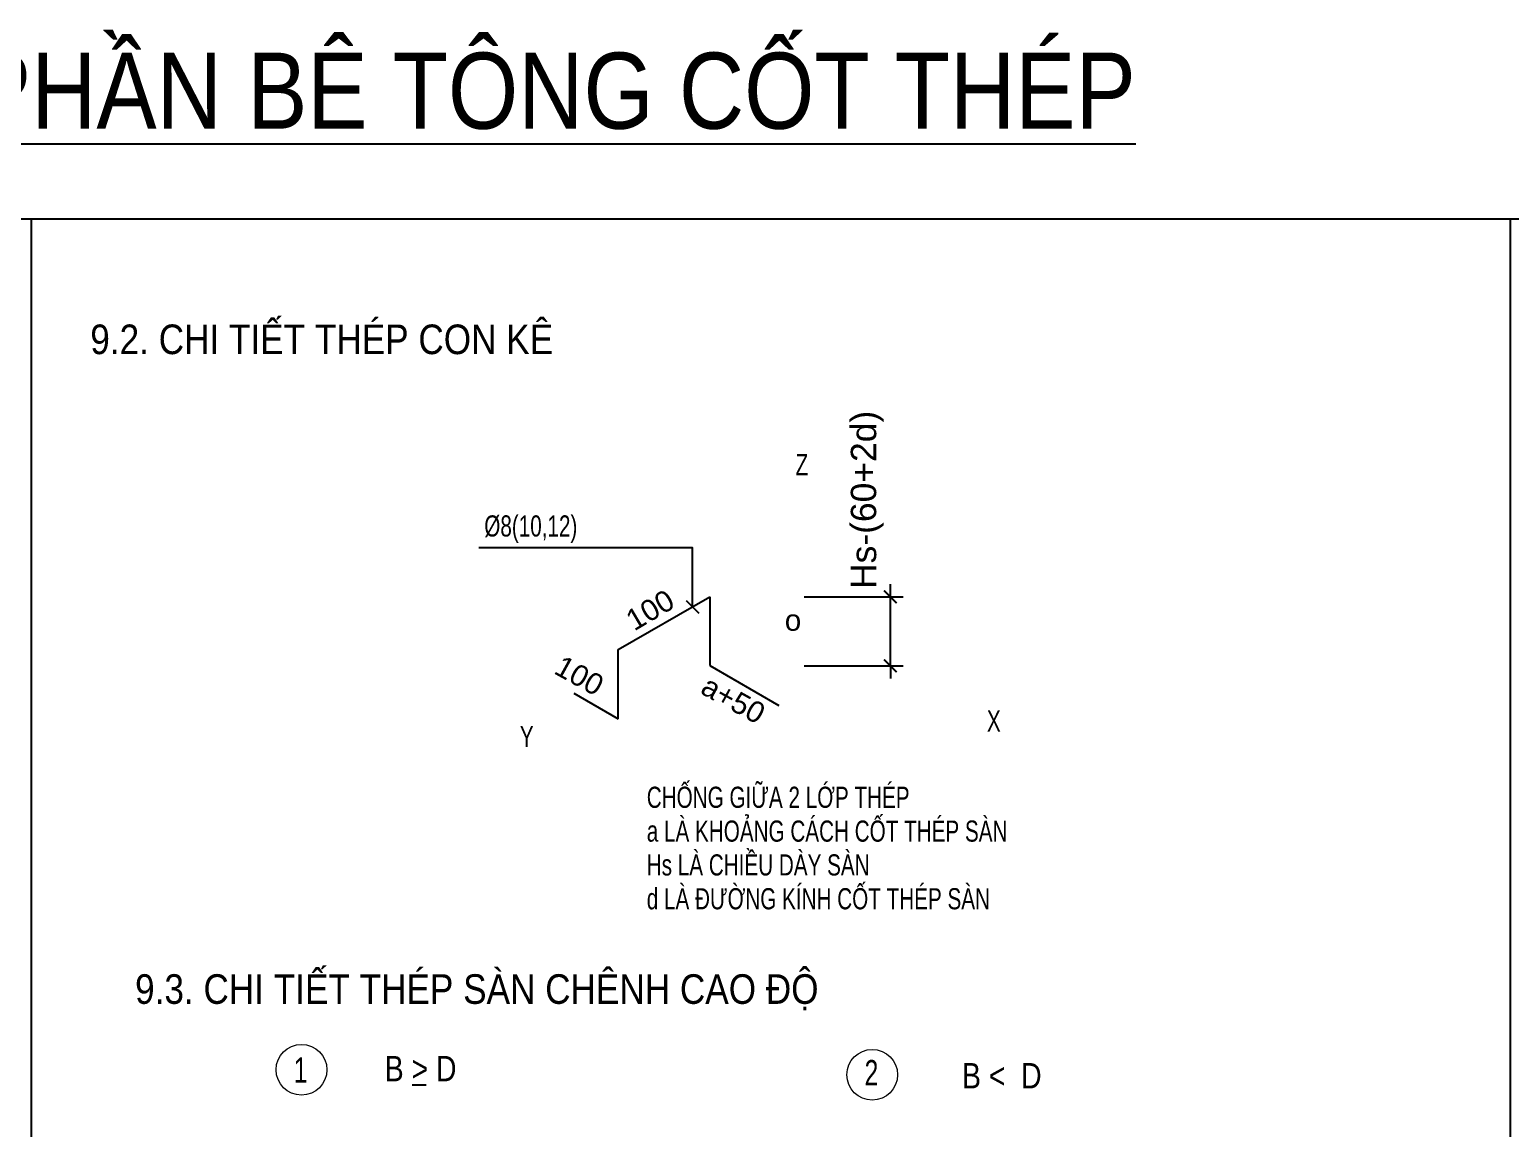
# Model space of a CAD drawing. Header units: millimetres. Extents: x -241424 to 696054, y -125618 to 93710.
# Drawn here: x 143374 to 160883, y 44364 to 57358 of the extents above; entities that cross this region are included whole.
import ezdxf
from ezdxf.enums import TextEntityAlignment as Align

# ---------------------------------------------------------------- set-up
doc = ezdxf.new("R2010")
doc.units = ezdxf.units.MM
doc.header["$LTSCALE"] = 7
doc.header["$PDMODE"] = 3
doc.layers.get('0').update_dxf_attribs({"linetype": 'CONTINUOUS'})
doc.layers.get('Defpoints').update_dxf_attribs({"color": 6, "linetype": 'CONTINUOUS'})
for name, color, linetype in [('CDC.06.TEXT', 2, 'CONTINUOUS'), ('CDC_02_DIM', 1, 'CONTINUOUS'), ('CDC_03_BORDER', 3, 'CONTINUOUS'), ('CDC_05_STEEL', 4, 'CONTINUOUS'), ('CDC_06_TEXT', 2, 'CONTINUOUS'), ('CDC_11_NOTE', 8, 'CONTINUOUS')]:
    doc.layers.add(name, color=color, linetype=linetype)
doc.layers.add('TEXT', color=7, linetype='CONTINUOUS', lineweight=13)
doc.styles.add('ARIAL', font='arial.ttf')
doc.dimstyles.new('DIM1-25', dxfattribs={"dimscale": 1.2, "dimtxt": 250, "dimasz": 125, "dimexe": 125, "dimexo": 0.06, "dimgap": 100, "dimtad": 1, "dimdec": 0, "dimzin": 0, "dimdsep": 46, "dimtxsty": 'ARIAL', "dimblk": 'ARCHTICK', "dimcen": 100, "dimdle": 125, "dimclrd": 256, "dimclre": 1, "dimclrt": 2, "dimadec": 0, "dimazin": 0, "dimtfac": 1, "dimtdec": 0, "dimtix": 1, "dimtmove": 2, "dimatfit": 0, "dimfxl": 1, "dimtolj": 1, "dimtzin": 0, "dimarcsym": 0})

# ---------------------------------------------------------------- blocks, each defined once
blk = doc.blocks.new('_ArchTick')
at = {"color": 0, "linetype": 'ByBlock', "const_width": 0.15}
blk.add_lwpolyline([(-0.5, -0.5), (0.5, 0.5)], dxfattribs=at)
blk = doc.blocks.new('*D124')
at = {"layer": 'CDC_02_DIM', "lineweight": -2, "transparency": 16777216}
for p, q in [((153552, 50650), (153552, 50800)), ((153552, 49835), (153552, 50650)), ((153552, 49835), (153552, 49685))]:
    blk.add_line(p, q, dxfattribs=at)
at = {"layer": 'CDC_02_DIM', "color": 1, "lineweight": -2, "transparency": 16777216}
for p, q in [((152531, 50650), (153702, 50650)), ((152531, 49835), (153702, 49835))]:
    blk.add_line(p, q, dxfattribs=at)
at = {"layer": 'Defpoints', "color": 0, "transparency": 16777216}
for p in [(152531, 50650), (153552, 50650), (152531, 49835)]:
    blk.add_point(p, dxfattribs=at)
at = {"layer": 'CDC_02_DIM', "lineweight": -2, "transparency": 16777216, "xscale": 150, "yscale": 150, "zscale": 150}
for p, rotation in [((153552, 50650), 270), ((153552, 49835), 90)]:
    blk.add_blockref('_ArchTick', p, dxfattribs=dict(at, rotation=rotation))
at = {"layer": 'CDC_02_DIM', "color": 2, "transparency": 16777216, "insert": (153279, 51797), "char_height": 300, "attachment_point": 5, "rotation": 90, "style": 'ARIAL'}
blk.add_mtext('\\A1;H{\\f.VnArial|b0|i0|c0|p34;s}-(60+2d)', dxfattribs=at)
blk = doc.blocks.new('_OBLIQUE')
at = {"color": 0, "linetype": 'ByBlock'}
blk.add_line((-0.5, -0.5), (0.5, 0.5), dxfattribs=at)

msp = doc.modelspace()

# ---------------------------------------------------------------- linework, layer by layer
at = {"layer": 'CDC.06.TEXT', "const_width": 24}
msp.add_lwpolyline([(147896.4, 44877.2), (148063.2, 44877.2)], dxfattribs=at)
at = {"layer": 'CDC_03_BORDER'}
for p, q in [((179814, 55115.3), (108426, 55115.3)), ((143397.3, 1362.7), (143397.3, 55115.3)), ((160883, 1362.7), (160883, 55115.3))]:
    msp.add_line(p, q, dxfattribs=at)
at = {"layer": 'CDC_05_STEEL'}
for p, q in [((150334.2, 50026.1), (151418.2, 50650.2)), ((151418.2, 50650.2), (151418.2, 49837.2)), ((150334.2, 49206.9), (150334.2, 50026.1)), ((151418.2, 49837.2), (152231.2, 49366.5)), ((149809.7, 49510.6), (150334.2, 49206.9))]:
    msp.add_line(p, q, dxfattribs=at)
at = {"layer": 'CDC_11_NOTE'}
for points in [[(152150.9, 52519, 0, 150, 0), (152150.9, 52171.4, 0, 0, 0), (152150.9, 50255.8, 0, 0, 0)], [(149180.4, 48540.8, 0, 150, 0), (149511.5, 48732, 0, 0, 0), (152150.9, 50255.8, 0, 0, 0)], [(155121.5, 48540.8, 0, 150, 0), (154887.6, 48675.8, 0, 0, 0), (152150.9, 50255.8, 0, 0, 0)]]:
    msp.add_lwpolyline(points, format="xyseb", dxfattribs=at)
msp.add_lwpolyline([(151210.8, 50530.8), (151210.8, 51231.1), (148686, 51231.1)], dxfattribs=at)
at = {"layer": 'TEXT', "color": 3}
for centre in [(146588.6, 45057.2), (153337, 44998.4)]:
    msp.add_circle(centre, 300, dxfattribs=at)

# ---------------------------------------------------------------- block references
at = {"layer": 'CDC_11_NOTE', "xscale": 150, "yscale": 150, "zscale": 150, "rotation": 270}
msp.add_blockref('_OBLIQUE', (151210.8, 50530.8), dxfattribs=at)

# ---------------------------------------------------------------- texts
at = {"layer": 'CDC.06.TEXT', "style": 'ARIAL'}
for s, width, p in [('1', 0.7, (146496.7, 44904.8)), ('B > D', 0.8, (147573.4, 44921)), ('2', 0.7, (153246.2, 44872.7)), ('B <  D', 0.8, (154399.3, 44837.3))]:
    msp.add_text(s, height=300, dxfattribs=dict(at, width=width)).set_placement(p)
at = {"layer": 'CDC_06_TEXT', "style": 'ARIAL'}
for s, height, width, p in [('%%UCẤU TẠO CHUNG PHẦN BÊ TÔNG CỐT THÉP', 900, 0.85, (144935.9, 56186.3)), ('Z', 250, 0.7, (152506, 52088.7)), ('X', 250, 0.7, (154774.9, 49056.8)), ('Y', 250, 0.7, (149251.8, 48872.6))]:
    msp.add_text(s, height=height, dxfattribs=dict(at, width=width)).set_placement(p, align=Align.CENTER)
at = {"layer": 'CDC_06_TEXT', "color": 4, "style": 'ARIAL', "width": 0.85}
for s, p in [('9.2. CHI TIẾT THÉP CON KÊ', (144091.5, 53695.6)), ('9.3. CHI TIẾT THÉP SÀN CHÊNH CAO ĐỘ', (144620.9, 46011.9))]:
    msp.add_text(s, height=350, dxfattribs=at).set_placement(p, align=Align.MIDDLE_LEFT)
at = {"layer": 'CDC_06_TEXT', "style": 'ARIAL', "width": 0.7}
for s, p in [('%%C8(10,12)', (148749.7, 51363.5)), ('CHỐNG GIỮA 2 LỚP THÉP', (150671.2, 48154.9)), ('a LÀ KHOẢNG CÁCH CỐT THÉP SÀN', (150671.2, 47754.9)), ('Hs LÀ CHIỀU DÀY SÀN', (150671.2, 47354.9)), ('d LÀ ĐƯỜNG KÍNH CỐT THÉP SÀN', (150671.2, 46954.9))]:
    msp.add_text(s, height=250, dxfattribs=at).set_placement(p)
at = {"layer": 'CDC_06_TEXT', "style": 'ARIAL'}
for s, rotation, p in [('100', 30.62867, (150773.5, 50388.1)), ('100', 331.10532, (149814.3, 49610.2)), ('a+50 ', 331.10532, (151677.5, 49302.9))]:
    msp.add_text(s, height=250, rotation=rotation, dxfattribs=at).set_placement(p, align=Align.CENTER)
msp.add_text('o', height=250, dxfattribs=at).set_placement((152400.4, 50249.5), align=Align.CENTER)

# ---------------------------------------------------------------- dimensions: what is measured, and where the dimension line sits
at = {"layer": 'CDC_02_DIM'}
dim = msp.add_linear_dim(base=(153551.9, 50650.2), p1=(152530.6, 49835), p2=(152530.6, 50650.2), angle=90, text='H{\\f.VnArial|b0|i0|c0|p34;s}-(60+2d)', dimstyle='DIM1-25', override={"dimtxsty": 'ARIAL'}, dxfattribs=at)
dim.commit()
dim.dimension.update_dxf_attribs({"geometry": '*D124', "text_midpoint": (153278.6, 51796.6), "dimtype": 161})

doc.saveas('drawing.dxf')
